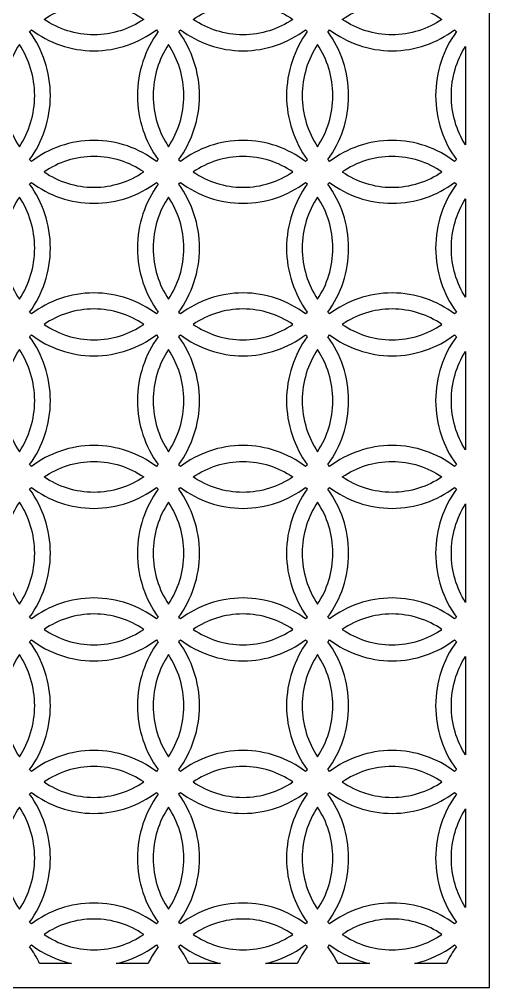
# Model space of a CAD drawing. Header units: centimetres. Extents: x -7.2 to 6.2, y -13.5 to 10.4.
# Drawn here: x 0.41 to 6.2, y -13.46 to -1.54 of the extents above; entities that cross this region are included whole.
import ezdxf

# ---------------------------------------------------------------- set-up
doc = ezdxf.new("R2010")
doc.units = ezdxf.units.CM
doc.header["$MEASUREMENT"] = 0
doc.layers.add('layer 1', color=7, linetype='Continuous')

msp = doc.modelspace()

# ---------------------------------------------------------------- linework, layer by layer
at = {"layer": 'layer 1', "color": 242}
for points, knots in [([(-7.21231, 10.37774), (-7.21231, 10.37774), (6.19723, 10.37774), (6.19723, 10.37774), (6.19723, 10.37774), (6.19723, 10.37774), (6.19723, -13.46144), (6.19723, -13.46144), (6.19723, -13.46144), (6.19723, -13.46144), (-7.21231, -13.46144), (-7.21231, -13.46144), (-7.21231, -13.46144), (-7.21231, -13.46144), (-7.21231, 10.37774), (-7.21231, 10.37774)], [0, 0, 0, 0, 0.2, 0.2, 0.2, 0.2, 0.4, 0.4, 0.4, 0.4, 0.6, 0.6, 0.6, 0.6, 1, 1, 1, 1]), ([(0.71257, -1.54014), (0.88821, -1.66005), (1.09908, -1.73011), (1.3255, -1.73011), (1.3255, -1.73011), (1.55192, -1.73011), (1.76278, -1.66005), (1.93842, -1.54014), (1.93842, -1.54014), (1.76278, -1.42023), (1.55191, -1.35018), (1.3255, -1.35018), (1.3255, -1.35018), (1.09908, -1.35018), (0.88821, -1.42023), (0.71257, -1.54014)], [0, 0, 0, 0, 0.2, 0.2, 0.2, 0.2, 0.4, 0.4, 0.4, 0.4, 0.6, 0.6, 0.6, 0.6, 1, 1, 1, 1]), ([(2.5481, -1.54014), (2.72374, -1.66005), (2.93461, -1.73011), (3.16103, -1.73011), (3.16103, -1.73011), (3.38745, -1.73011), (3.59831, -1.66005), (3.77395, -1.54014), (3.77395, -1.54014), (3.59831, -1.42023), (3.38745, -1.35018), (3.16103, -1.35018), (3.16103, -1.35018), (2.93461, -1.35018), (2.72374, -1.42023), (2.5481, -1.54014)], [0, 0, 0, 0, 0.2, 0.2, 0.2, 0.2, 0.4, 0.4, 0.4, 0.4, 0.6, 0.6, 0.6, 0.6, 1, 1, 1, 1]), ([(4.38363, -1.54014), (4.55927, -1.66005), (4.77014, -1.73011), (4.99656, -1.73011), (4.99656, -1.73011), (5.22298, -1.73011), (5.43385, -1.66005), (5.60948, -1.54014), (5.60948, -1.54014), (5.43385, -1.42023), (5.22298, -1.35018), (4.99656, -1.35018), (4.99656, -1.35018), (4.77014, -1.35018), (4.55927, -1.42023), (4.38363, -1.54014)], [0, 0, 0, 0, 0.2, 0.2, 0.2, 0.2, 0.4, 0.4, 0.4, 0.4, 0.6, 0.6, 0.6, 0.6, 1, 1, 1, 1]), ([(2.09453, -1.6689), (1.87896, -1.83111), (1.61288, -1.92716), (1.3255, -1.92716), (1.3255, -1.92716), (1.03812, -1.92716), (0.77203, -1.83111), (0.55646, -1.6689), (0.55646, -1.6689), (0.54894, -1.67633), (0.54152, -1.68386), (0.53421, -1.6915), (0.53421, -1.6915), (0.69444, -1.91196), (0.78942, -2.18452), (0.78942, -2.47902), (0.78942, -2.47902), (0.78942, -2.77351), (0.69444, -3.04607), (0.53421, -3.26654), (0.53421, -3.26654), (0.54153, -3.27419), (0.54896, -3.28173), (0.5565, -3.28917), (0.5565, -3.28917), (0.77207, -3.12695), (1.03812, -3.03088), (1.3255, -3.03088), (1.3255, -3.03088), (1.61287, -3.03088), (1.87892, -3.12695), (2.09449, -3.28917), (2.09449, -3.28917), (2.10202, -3.28173), (2.10946, -3.27419), (2.11678, -3.26654), (2.11678, -3.26654), (1.95655, -3.04607), (1.86158, -2.77351), (1.86158, -2.47902), (1.86158, -2.47902), (1.86158, -2.18452), (1.95655, -1.91196), (2.11678, -1.69149), (2.11678, -1.69149), (2.10947, -1.68385), (2.10204, -1.67633), (2.09453, -1.6689)], [0, 0, 0, 0, 0.07692308, 0.07692308, 0.07692308, 0.07692308, 0.15384615, 0.15384615, 0.15384615, 0.15384615, 0.23076923, 0.23076923, 0.23076923, 0.23076923, 0.30769231, 0.30769231, 0.30769231, 0.30769231, 0.38461538, 0.38461538, 0.38461538, 0.38461538, 0.46153846, 0.46153846, 0.46153846, 0.46153846, 0.53846154, 0.53846154, 0.53846154, 0.53846154, 0.61538462, 0.61538462, 0.61538462, 0.61538462, 0.69230769, 0.69230769, 0.69230769, 0.69230769, 0.76923077, 0.76923077, 0.76923077, 0.76923077, 0.84615385, 0.84615385, 0.84615385, 0.84615385, 1, 1, 1, 1]), ([(3.93006, -1.6689), (3.71449, -1.83111), (3.4484, -1.92716), (3.16103, -1.92716), (3.16103, -1.92716), (2.87365, -1.92716), (2.60756, -1.83111), (2.39199, -1.6689), (2.39199, -1.6689), (2.38447, -1.67633), (2.37705, -1.68386), (2.36974, -1.6915), (2.36974, -1.6915), (2.52997, -1.91196), (2.62495, -2.18452), (2.62495, -2.47902), (2.62495, -2.47902), (2.62495, -2.77351), (2.52997, -3.04607), (2.36974, -3.26654), (2.36974, -3.26654), (2.37706, -3.27419), (2.3845, -3.28173), (2.39203, -3.28917), (2.39203, -3.28917), (2.6076, -3.12695), (2.87366, -3.03088), (3.16103, -3.03088), (3.16103, -3.03088), (3.4484, -3.03088), (3.71445, -3.12695), (3.93002, -3.28917), (3.93002, -3.28917), (3.93755, -3.28173), (3.94499, -3.27419), (3.95232, -3.26654), (3.95232, -3.26654), (3.79208, -3.04607), (3.69711, -2.77351), (3.69711, -2.47902), (3.69711, -2.47902), (3.69711, -2.18452), (3.79208, -1.91196), (3.95231, -1.69149), (3.95231, -1.69149), (3.94501, -1.68385), (3.93758, -1.67633), (3.93006, -1.6689)], [0, 0, 0, 0, 0.07692308, 0.07692308, 0.07692308, 0.07692308, 0.15384615, 0.15384615, 0.15384615, 0.15384615, 0.23076923, 0.23076923, 0.23076923, 0.23076923, 0.30769231, 0.30769231, 0.30769231, 0.30769231, 0.38461538, 0.38461538, 0.38461538, 0.38461538, 0.46153846, 0.46153846, 0.46153846, 0.46153846, 0.53846154, 0.53846154, 0.53846154, 0.53846154, 0.61538462, 0.61538462, 0.61538462, 0.61538462, 0.69230769, 0.69230769, 0.69230769, 0.69230769, 0.76923077, 0.76923077, 0.76923077, 0.76923077, 0.84615385, 0.84615385, 0.84615385, 0.84615385, 1, 1, 1, 1]), ([(5.76559, -1.6689), (5.55002, -1.83111), (5.28394, -1.92716), (4.99656, -1.92716), (4.99656, -1.92716), (4.70918, -1.92716), (4.44309, -1.83111), (4.22752, -1.6689), (4.22752, -1.6689), (4.22001, -1.67633), (4.21258, -1.68386), (4.20528, -1.6915), (4.20528, -1.6915), (4.36551, -1.91196), (4.46048, -2.18452), (4.46048, -2.47902), (4.46048, -2.47902), (4.46048, -2.77351), (4.3655, -3.04607), (4.20527, -3.26654), (4.20527, -3.26654), (4.21259, -3.27419), (4.22003, -3.28173), (4.22756, -3.28917), (4.22756, -3.28917), (4.44313, -3.12695), (4.70919, -3.03088), (4.99656, -3.03088), (4.99656, -3.03088), (5.28394, -3.03088), (5.54999, -3.12695), (5.76556, -3.28917), (5.76556, -3.28917), (5.77309, -3.28173), (5.78053, -3.2742), (5.78785, -3.26654), (5.78785, -3.26654), (5.62762, -3.04607), (5.53264, -2.77351), (5.53264, -2.47902), (5.53264, -2.47902), (5.53264, -2.18452), (5.62761, -1.91196), (5.78784, -1.69149), (5.78784, -1.69149), (5.78054, -1.68385), (5.77311, -1.67633), (5.76559, -1.6689)], [0, 0, 0, 0, 0.07692308, 0.07692308, 0.07692308, 0.07692308, 0.15384615, 0.15384615, 0.15384615, 0.15384615, 0.23076923, 0.23076923, 0.23076923, 0.23076923, 0.30769231, 0.30769231, 0.30769231, 0.30769231, 0.38461538, 0.38461538, 0.38461538, 0.38461538, 0.46153846, 0.46153846, 0.46153846, 0.46153846, 0.53846154, 0.53846154, 0.53846154, 0.53846154, 0.61538462, 0.61538462, 0.61538462, 0.61538462, 0.69230769, 0.69230769, 0.69230769, 0.69230769, 0.76923077, 0.76923077, 0.76923077, 0.76923077, 0.84615385, 0.84615385, 0.84615385, 0.84615385, 1, 1, 1, 1]), ([(0.40773, -3.10814), (0.28873, -2.92819), (0.21917, -2.71163), (0.21917, -2.47902), (0.21917, -2.47902), (0.21917, -2.24641), (0.28873, -2.02984), (0.40773, -1.84989), (0.40773, -1.84989), (0.52673, -2.02984), (0.59629, -2.24641), (0.59629, -2.47902), (0.59629, -2.47902), (0.59629, -2.71163), (0.52673, -2.92819), (0.40773, -3.10814)], [0, 0, 0, 0, 0.2, 0.2, 0.2, 0.2, 0.4, 0.4, 0.4, 0.4, 0.6, 0.6, 0.6, 0.6, 1, 1, 1, 1]), ([(2.24326, -3.10814), (2.12426, -2.92819), (2.05471, -2.71163), (2.05471, -2.47902), (2.05471, -2.47902), (2.05471, -2.24641), (2.12426, -2.02984), (2.24326, -1.84989), (2.24326, -1.84989), (2.36226, -2.02984), (2.43182, -2.24641), (2.43182, -2.47902), (2.43182, -2.47902), (2.43182, -2.71163), (2.36226, -2.92819), (2.24326, -3.10814)], [0, 0, 0, 0, 0.2, 0.2, 0.2, 0.2, 0.4, 0.4, 0.4, 0.4, 0.6, 0.6, 0.6, 0.6, 1, 1, 1, 1]), ([(4.07879, -3.10814), (3.9598, -2.92819), (3.89024, -2.71163), (3.89024, -2.47902), (3.89024, -2.47902), (3.89024, -2.24641), (3.9598, -2.02984), (4.07879, -1.84989), (4.07879, -1.84989), (4.19779, -2.02984), (4.26735, -2.24641), (4.26735, -2.47902), (4.26735, -2.47902), (4.26735, -2.71163), (4.19779, -2.92819), (4.07879, -3.10814)], [0, 0, 0, 0, 0.2, 0.2, 0.2, 0.2, 0.4, 0.4, 0.4, 0.4, 0.6, 0.6, 0.6, 0.6, 1, 1, 1, 1]), ([(5.89924, -1.87335), (5.78948, -2.04852), (5.72577, -2.25643), (5.72577, -2.47902), (5.72577, -2.47902), (5.72577, -2.70161), (5.78948, -2.9095), (5.89924, -3.08468), (5.89924, -3.08468), (5.89924, -3.08468), (5.89924, -1.87335), (5.89924, -1.87335)], [0, 0, 0, 0, 0.25, 0.25, 0.25, 0.25, 0.5, 0.5, 0.5, 0.5, 1, 1, 1, 1]), ([(1.3255, -3.22793), (1.55191, -3.22793), (1.76279, -3.29797), (1.93844, -3.41788), (1.93844, -3.41788), (1.76279, -3.5378), (1.55192, -3.60786), (1.3255, -3.60786), (1.3255, -3.60786), (1.09908, -3.60786), (0.8882, -3.5378), (0.71255, -3.41788), (0.71255, -3.41788), (0.8882, -3.29797), (1.09908, -3.22793), (1.3255, -3.22793)], [0, 0, 0, 0, 0.2, 0.2, 0.2, 0.2, 0.4, 0.4, 0.4, 0.4, 0.6, 0.6, 0.6, 0.6, 1, 1, 1, 1]), ([(3.16103, -3.22793), (3.38744, -3.22793), (3.59832, -3.29797), (3.77397, -3.41788), (3.77397, -3.41788), (3.59833, -3.5378), (3.38746, -3.60786), (3.16103, -3.60786), (3.16103, -3.60786), (2.93461, -3.60786), (2.72373, -3.5378), (2.54809, -3.41788), (2.54809, -3.41788), (2.72373, -3.29797), (2.93462, -3.22793), (3.16103, -3.22793)], [0, 0, 0, 0, 0.2, 0.2, 0.2, 0.2, 0.4, 0.4, 0.4, 0.4, 0.6, 0.6, 0.6, 0.6, 1, 1, 1, 1]), ([(4.99656, -3.22793), (5.22298, -3.22793), (5.43386, -3.29797), (5.6095, -3.41788), (5.6095, -3.41788), (5.43386, -3.5378), (5.22299, -3.60786), (4.99656, -3.60786), (4.99656, -3.60786), (4.77014, -3.60786), (4.55926, -3.5378), (4.38362, -3.41788), (4.38362, -3.41788), (4.55926, -3.29797), (4.77015, -3.22793), (4.99656, -3.22793)], [0, 0, 0, 0, 0.2, 0.2, 0.2, 0.2, 0.4, 0.4, 0.4, 0.4, 0.6, 0.6, 0.6, 0.6, 1, 1, 1, 1]), ([(1.3255, -4.90862), (1.61287, -4.90862), (1.87892, -5.0047), (2.09449, -5.16692), (2.09449, -5.16692), (2.10202, -5.15947), (2.10946, -5.15194), (2.11678, -5.14429), (2.11678, -5.14429), (1.95655, -4.92382), (1.86158, -4.65126), (1.86158, -4.35677), (1.86158, -4.35677), (1.86158, -4.06228), (1.95655, -3.78971), (2.11677, -3.56925), (2.11677, -3.56925), (2.10947, -3.56161), (2.10207, -3.55406), (2.09455, -3.54663), (2.09455, -3.54663), (1.87898, -3.70885), (1.61288, -3.80491), (1.3255, -3.80491), (1.3255, -3.80491), (1.03811, -3.80491), (0.77201, -3.70886), (0.55644, -3.54663), (0.55644, -3.54663), (0.54892, -3.55406), (0.54152, -3.5616), (0.53421, -3.56924), (0.53421, -3.56924), (0.69445, -3.7897), (0.78942, -4.06227), (0.78942, -4.35677), (0.78942, -4.35677), (0.78942, -4.65126), (0.69444, -4.92382), (0.53421, -5.14429), (0.53421, -5.14429), (0.54153, -5.15194), (0.54896, -5.15947), (0.5565, -5.16692), (0.5565, -5.16692), (0.77207, -5.0047), (1.03812, -4.90862), (1.3255, -4.90862)], [0, 0, 0, 0, 0.07692308, 0.07692308, 0.07692308, 0.07692308, 0.15384615, 0.15384615, 0.15384615, 0.15384615, 0.23076923, 0.23076923, 0.23076923, 0.23076923, 0.30769231, 0.30769231, 0.30769231, 0.30769231, 0.38461538, 0.38461538, 0.38461538, 0.38461538, 0.46153846, 0.46153846, 0.46153846, 0.46153846, 0.53846154, 0.53846154, 0.53846154, 0.53846154, 0.61538462, 0.61538462, 0.61538462, 0.61538462, 0.69230769, 0.69230769, 0.69230769, 0.69230769, 0.76923077, 0.76923077, 0.76923077, 0.76923077, 0.84615385, 0.84615385, 0.84615385, 0.84615385, 1, 1, 1, 1]), ([(3.16103, -4.90862), (3.4484, -4.90862), (3.71445, -5.0047), (3.93002, -5.16692), (3.93002, -5.16692), (3.93755, -5.15947), (3.94499, -5.15194), (3.95232, -5.14429), (3.95232, -5.14429), (3.79208, -4.92382), (3.69711, -4.65126), (3.69711, -4.35677), (3.69711, -4.35677), (3.69711, -4.06228), (3.79208, -3.78971), (3.95231, -3.56925), (3.95231, -3.56925), (3.945, -3.56161), (3.9376, -3.55406), (3.93008, -3.54663), (3.93008, -3.54663), (3.71451, -3.70885), (3.44842, -3.80491), (3.16103, -3.80491), (3.16103, -3.80491), (2.87364, -3.80491), (2.60754, -3.70886), (2.39197, -3.54663), (2.39197, -3.54663), (2.38445, -3.55406), (2.37705, -3.5616), (2.36975, -3.56924), (2.36975, -3.56924), (2.52998, -3.7897), (2.62495, -4.06227), (2.62495, -4.35677), (2.62495, -4.35677), (2.62495, -4.65126), (2.52997, -4.92382), (2.36974, -5.14429), (2.36974, -5.14429), (2.37706, -5.15194), (2.3845, -5.15947), (2.39203, -5.16692), (2.39203, -5.16692), (2.6076, -5.0047), (2.87366, -4.90862), (3.16103, -4.90862)], [0, 0, 0, 0, 0.07692308, 0.07692308, 0.07692308, 0.07692308, 0.15384615, 0.15384615, 0.15384615, 0.15384615, 0.23076923, 0.23076923, 0.23076923, 0.23076923, 0.30769231, 0.30769231, 0.30769231, 0.30769231, 0.38461538, 0.38461538, 0.38461538, 0.38461538, 0.46153846, 0.46153846, 0.46153846, 0.46153846, 0.53846154, 0.53846154, 0.53846154, 0.53846154, 0.61538462, 0.61538462, 0.61538462, 0.61538462, 0.69230769, 0.69230769, 0.69230769, 0.69230769, 0.76923077, 0.76923077, 0.76923077, 0.76923077, 0.84615385, 0.84615385, 0.84615385, 0.84615385, 1, 1, 1, 1]), ([(4.99656, -4.90862), (5.28394, -4.90862), (5.54999, -5.0047), (5.76556, -5.16692), (5.76556, -5.16692), (5.77309, -5.15948), (5.78053, -5.15194), (5.78785, -5.14429), (5.78785, -5.14429), (5.62762, -4.92382), (5.53264, -4.65126), (5.53264, -4.35677), (5.53264, -4.35677), (5.53264, -4.06228), (5.62761, -3.78971), (5.78784, -3.56925), (5.78784, -3.56925), (5.78053, -3.56161), (5.77313, -3.55406), (5.76562, -3.54663), (5.76562, -3.54663), (5.55004, -3.70885), (5.28395, -3.80491), (4.99656, -3.80491), (4.99656, -3.80491), (4.70918, -3.80491), (4.44308, -3.70886), (4.2275, -3.54663), (4.2275, -3.54663), (4.21999, -3.55406), (4.21258, -3.5616), (4.20528, -3.56924), (4.20528, -3.56924), (4.36552, -3.7897), (4.46048, -4.06227), (4.46048, -4.35677), (4.46048, -4.35677), (4.46048, -4.65126), (4.3655, -4.92382), (4.20527, -5.14429), (4.20527, -5.14429), (4.21259, -5.15194), (4.22003, -5.15947), (4.22756, -5.16692), (4.22756, -5.16692), (4.44313, -5.0047), (4.70919, -4.90862), (4.99656, -4.90862)], [0, 0, 0, 0, 0.07692308, 0.07692308, 0.07692308, 0.07692308, 0.15384615, 0.15384615, 0.15384615, 0.15384615, 0.23076923, 0.23076923, 0.23076923, 0.23076923, 0.30769231, 0.30769231, 0.30769231, 0.30769231, 0.38461538, 0.38461538, 0.38461538, 0.38461538, 0.46153846, 0.46153846, 0.46153846, 0.46153846, 0.53846154, 0.53846154, 0.53846154, 0.53846154, 0.61538462, 0.61538462, 0.61538462, 0.61538462, 0.69230769, 0.69230769, 0.69230769, 0.69230769, 0.76923077, 0.76923077, 0.76923077, 0.76923077, 0.84615385, 0.84615385, 0.84615385, 0.84615385, 1, 1, 1, 1]), ([(0.40773, -4.98589), (0.28873, -4.80594), (0.21917, -4.58937), (0.21917, -4.35677), (0.21917, -4.35677), (0.21917, -4.12418), (0.28872, -3.90762), (0.4077, -3.72768), (0.4077, -3.72768), (0.5267, -3.90763), (0.59629, -4.12416), (0.59629, -4.35677), (0.59629, -4.35677), (0.59629, -4.58937), (0.52673, -4.80594), (0.40773, -4.98589)], [0, 0, 0, 0, 0.2, 0.2, 0.2, 0.2, 0.4, 0.4, 0.4, 0.4, 0.6, 0.6, 0.6, 0.6, 1, 1, 1, 1]), ([(2.24326, -4.98589), (2.12426, -4.80594), (2.05471, -4.58937), (2.05471, -4.35677), (2.05471, -4.35677), (2.05471, -4.12418), (2.12425, -3.90762), (2.24323, -3.72768), (2.24323, -3.72768), (2.36223, -3.90763), (2.43182, -4.12416), (2.43182, -4.35677), (2.43182, -4.35677), (2.43182, -4.58937), (2.36226, -4.80594), (2.24326, -4.98589)], [0, 0, 0, 0, 0.2, 0.2, 0.2, 0.2, 0.4, 0.4, 0.4, 0.4, 0.6, 0.6, 0.6, 0.6, 1, 1, 1, 1]), ([(4.07879, -4.98589), (3.9598, -4.80594), (3.89024, -4.58937), (3.89024, -4.35677), (3.89024, -4.35677), (3.89024, -4.12418), (3.95979, -3.90762), (4.07877, -3.72768), (4.07877, -3.72768), (4.19776, -3.90763), (4.26735, -4.12416), (4.26735, -4.35677), (4.26735, -4.35677), (4.26735, -4.58937), (4.19779, -4.80594), (4.07879, -4.98589)], [0, 0, 0, 0, 0.2, 0.2, 0.2, 0.2, 0.4, 0.4, 0.4, 0.4, 0.6, 0.6, 0.6, 0.6, 1, 1, 1, 1]), ([(5.89924, -3.75109), (5.78948, -3.92627), (5.72577, -4.13417), (5.72577, -4.35677), (5.72577, -4.35677), (5.72577, -4.57936), (5.78948, -4.78725), (5.89924, -4.96243), (5.89924, -4.96243), (5.89924, -4.96243), (5.89924, -3.75109), (5.89924, -3.75109)], [0, 0, 0, 0, 0.25, 0.25, 0.25, 0.25, 0.5, 0.5, 0.5, 0.5, 1, 1, 1, 1]), ([(1.3255, -5.10568), (1.55191, -5.10568), (1.76279, -5.17572), (1.93843, -5.29563), (1.93843, -5.29563), (1.76279, -5.41555), (1.55192, -5.4856), (1.3255, -5.4856), (1.3255, -5.4856), (1.09908, -5.4856), (0.8882, -5.41555), (0.71255, -5.29563), (0.71255, -5.29563), (0.8882, -5.17572), (1.09908, -5.10568), (1.3255, -5.10568)], [0, 0, 0, 0, 0.2, 0.2, 0.2, 0.2, 0.4, 0.4, 0.4, 0.4, 0.6, 0.6, 0.6, 0.6, 1, 1, 1, 1]), ([(3.16103, -5.10568), (3.38744, -5.10568), (3.59832, -5.17572), (3.77397, -5.29563), (3.77397, -5.29563), (3.59832, -5.41555), (3.38746, -5.4856), (3.16103, -5.4856), (3.16103, -5.4856), (2.93461, -5.4856), (2.72373, -5.41555), (2.54809, -5.29563), (2.54809, -5.29563), (2.72373, -5.17572), (2.93462, -5.10568), (3.16103, -5.10568)], [0, 0, 0, 0, 0.2, 0.2, 0.2, 0.2, 0.4, 0.4, 0.4, 0.4, 0.6, 0.6, 0.6, 0.6, 1, 1, 1, 1]), ([(4.99656, -5.10568), (5.22298, -5.10568), (5.43386, -5.17572), (5.6095, -5.29563), (5.6095, -5.29563), (5.43386, -5.41555), (5.22299, -5.4856), (4.99656, -5.4856), (4.99656, -5.4856), (4.77014, -5.4856), (4.55926, -5.41555), (4.38362, -5.29563), (4.38362, -5.29563), (4.55926, -5.17572), (4.77015, -5.10568), (4.99656, -5.10568)], [0, 0, 0, 0, 0.2, 0.2, 0.2, 0.2, 0.4, 0.4, 0.4, 0.4, 0.6, 0.6, 0.6, 0.6, 1, 1, 1, 1]), ([(0.55646, -7.04463), (0.77203, -6.88241), (1.03812, -6.78637), (1.3255, -6.78637), (1.3255, -6.78637), (1.61288, -6.78637), (1.87896, -6.88241), (2.09453, -7.04463), (2.09453, -7.04463), (2.10204, -7.0372), (2.10947, -7.02968), (2.11678, -7.02203), (2.11678, -7.02203), (1.95655, -6.80157), (1.86158, -6.52901), (1.86158, -6.23451), (1.86158, -6.23451), (1.86158, -5.94002), (1.95655, -5.66746), (2.11677, -5.44699), (2.11677, -5.44699), (2.10947, -5.43935), (2.10207, -5.43181), (2.09455, -5.42438), (2.09455, -5.42438), (1.87898, -5.5866), (1.61288, -5.68266), (1.3255, -5.68266), (1.3255, -5.68266), (1.03811, -5.68266), (0.77201, -5.5866), (0.55644, -5.42438), (0.55644, -5.42438), (0.54892, -5.43181), (0.54152, -5.43935), (0.53421, -5.44699), (0.53421, -5.44699), (0.69445, -5.66745), (0.78942, -5.94002), (0.78942, -6.23451), (0.78942, -6.23451), (0.78942, -6.52901), (0.69444, -6.80157), (0.53421, -7.02203), (0.53421, -7.02203), (0.54152, -7.02968), (0.54894, -7.0372), (0.55646, -7.04463)], [0, 0, 0, 0, 0.07692308, 0.07692308, 0.07692308, 0.07692308, 0.15384615, 0.15384615, 0.15384615, 0.15384615, 0.23076923, 0.23076923, 0.23076923, 0.23076923, 0.30769231, 0.30769231, 0.30769231, 0.30769231, 0.38461538, 0.38461538, 0.38461538, 0.38461538, 0.46153846, 0.46153846, 0.46153846, 0.46153846, 0.53846154, 0.53846154, 0.53846154, 0.53846154, 0.61538462, 0.61538462, 0.61538462, 0.61538462, 0.69230769, 0.69230769, 0.69230769, 0.69230769, 0.76923077, 0.76923077, 0.76923077, 0.76923077, 0.84615385, 0.84615385, 0.84615385, 0.84615385, 1, 1, 1, 1]), ([(2.39199, -7.04463), (2.60756, -6.88241), (2.87365, -6.78637), (3.16103, -6.78637), (3.16103, -6.78637), (3.4484, -6.78637), (3.71449, -6.88241), (3.93006, -7.04463), (3.93006, -7.04463), (3.93758, -7.0372), (3.94501, -7.02968), (3.95232, -7.02203), (3.95232, -7.02203), (3.79208, -6.80157), (3.69711, -6.52901), (3.69711, -6.23451), (3.69711, -6.23451), (3.69711, -5.94002), (3.79208, -5.66746), (3.95231, -5.44699), (3.95231, -5.44699), (3.945, -5.43935), (3.9376, -5.43181), (3.93008, -5.42438), (3.93008, -5.42438), (3.71451, -5.5866), (3.44842, -5.68266), (3.16103, -5.68266), (3.16103, -5.68266), (2.87364, -5.68266), (2.60754, -5.5866), (2.39197, -5.42438), (2.39197, -5.42438), (2.38445, -5.43181), (2.37705, -5.43935), (2.36975, -5.44699), (2.36975, -5.44699), (2.52999, -5.66745), (2.62495, -5.94002), (2.62495, -6.23451), (2.62495, -6.23451), (2.62495, -6.52901), (2.52997, -6.80157), (2.36974, -7.02203), (2.36974, -7.02203), (2.37705, -7.02967), (2.38447, -7.0372), (2.39199, -7.04463)], [0, 0, 0, 0, 0.07692308, 0.07692308, 0.07692308, 0.07692308, 0.15384615, 0.15384615, 0.15384615, 0.15384615, 0.23076923, 0.23076923, 0.23076923, 0.23076923, 0.30769231, 0.30769231, 0.30769231, 0.30769231, 0.38461538, 0.38461538, 0.38461538, 0.38461538, 0.46153846, 0.46153846, 0.46153846, 0.46153846, 0.53846154, 0.53846154, 0.53846154, 0.53846154, 0.61538462, 0.61538462, 0.61538462, 0.61538462, 0.69230769, 0.69230769, 0.69230769, 0.69230769, 0.76923077, 0.76923077, 0.76923077, 0.76923077, 0.84615385, 0.84615385, 0.84615385, 0.84615385, 1, 1, 1, 1]), ([(4.22752, -7.04463), (4.44309, -6.88241), (4.70918, -6.78637), (4.99656, -6.78637), (4.99656, -6.78637), (5.28394, -6.78637), (5.55002, -6.88241), (5.76559, -7.04463), (5.76559, -7.04463), (5.77311, -7.0372), (5.78054, -7.02968), (5.78785, -7.02203), (5.78785, -7.02203), (5.62762, -6.80157), (5.53264, -6.52901), (5.53264, -6.23451), (5.53264, -6.23451), (5.53264, -5.94002), (5.62761, -5.66746), (5.78784, -5.44699), (5.78784, -5.44699), (5.78053, -5.43935), (5.77313, -5.43181), (5.76562, -5.42438), (5.76562, -5.42438), (5.55004, -5.5866), (5.28395, -5.68266), (4.99656, -5.68266), (4.99656, -5.68266), (4.70918, -5.68266), (4.44308, -5.5866), (4.2275, -5.42438), (4.2275, -5.42438), (4.21999, -5.43181), (4.21259, -5.43935), (4.20528, -5.44699), (4.20528, -5.44699), (4.36552, -5.66745), (4.46048, -5.94002), (4.46048, -6.23451), (4.46048, -6.23451), (4.46048, -6.52901), (4.3655, -6.80157), (4.20527, -7.02203), (4.20527, -7.02203), (4.21258, -7.02967), (4.22001, -7.0372), (4.22752, -7.04463)], [0, 0, 0, 0, 0.07692308, 0.07692308, 0.07692308, 0.07692308, 0.15384615, 0.15384615, 0.15384615, 0.15384615, 0.23076923, 0.23076923, 0.23076923, 0.23076923, 0.30769231, 0.30769231, 0.30769231, 0.30769231, 0.38461538, 0.38461538, 0.38461538, 0.38461538, 0.46153846, 0.46153846, 0.46153846, 0.46153846, 0.53846154, 0.53846154, 0.53846154, 0.53846154, 0.61538462, 0.61538462, 0.61538462, 0.61538462, 0.69230769, 0.69230769, 0.69230769, 0.69230769, 0.76923077, 0.76923077, 0.76923077, 0.76923077, 0.84615385, 0.84615385, 0.84615385, 0.84615385, 1, 1, 1, 1]), ([(0.40773, -6.86364), (0.28873, -6.68369), (0.21917, -6.46712), (0.21917, -6.23451), (0.21917, -6.23451), (0.21917, -6.00193), (0.28872, -5.78537), (0.4077, -5.60543), (0.4077, -5.60543), (0.5267, -5.78538), (0.59629, -6.00191), (0.59629, -6.23451), (0.59629, -6.23451), (0.59629, -6.46712), (0.52673, -6.68369), (0.40773, -6.86364)], [0, 0, 0, 0, 0.2, 0.2, 0.2, 0.2, 0.4, 0.4, 0.4, 0.4, 0.6, 0.6, 0.6, 0.6, 1, 1, 1, 1]), ([(2.24326, -6.86364), (2.12426, -6.68369), (2.05471, -6.46712), (2.05471, -6.23451), (2.05471, -6.23451), (2.05471, -6.00193), (2.12425, -5.78537), (2.24323, -5.60543), (2.24323, -5.60543), (2.36223, -5.78538), (2.43182, -6.00191), (2.43182, -6.23451), (2.43182, -6.23451), (2.43182, -6.46712), (2.36226, -6.68369), (2.24326, -6.86364)], [0, 0, 0, 0, 0.2, 0.2, 0.2, 0.2, 0.4, 0.4, 0.4, 0.4, 0.6, 0.6, 0.6, 0.6, 1, 1, 1, 1]), ([(4.07879, -6.86364), (3.9598, -6.68369), (3.89024, -6.46712), (3.89024, -6.23451), (3.89024, -6.23451), (3.89024, -6.00193), (3.95979, -5.78537), (4.07877, -5.60543), (4.07877, -5.60543), (4.19776, -5.78538), (4.26735, -6.00191), (4.26735, -6.23451), (4.26735, -6.23451), (4.26735, -6.46712), (4.19779, -6.68369), (4.07879, -6.86364)], [0, 0, 0, 0, 0.2, 0.2, 0.2, 0.2, 0.4, 0.4, 0.4, 0.4, 0.6, 0.6, 0.6, 0.6, 1, 1, 1, 1]), ([(5.89924, -5.62884), (5.78948, -5.80402), (5.72577, -6.01192), (5.72577, -6.23451), (5.72577, -6.23451), (5.72577, -6.45711), (5.78948, -6.665), (5.89924, -6.84018), (5.89924, -6.84018), (5.89924, -6.84018), (5.89924, -5.62884), (5.89924, -5.62884)], [0, 0, 0, 0, 0.25, 0.25, 0.25, 0.25, 0.5, 0.5, 0.5, 0.5, 1, 1, 1, 1]), ([(0.71257, -7.17338), (0.88821, -7.2933), (1.09908, -7.36335), (1.3255, -7.36335), (1.3255, -7.36335), (1.55191, -7.36335), (1.76278, -7.2933), (1.93842, -7.17338), (1.93842, -7.17338), (1.76278, -7.05347), (1.55191, -6.98342), (1.3255, -6.98342), (1.3255, -6.98342), (1.09908, -6.98342), (0.88821, -7.05347), (0.71257, -7.17338)], [0, 0, 0, 0, 0.2, 0.2, 0.2, 0.2, 0.4, 0.4, 0.4, 0.4, 0.6, 0.6, 0.6, 0.6, 1, 1, 1, 1]), ([(2.5481, -7.17338), (2.72374, -7.2933), (2.93461, -7.36335), (3.16103, -7.36335), (3.16103, -7.36335), (3.38745, -7.36335), (3.59831, -7.2933), (3.77395, -7.17338), (3.77395, -7.17338), (3.59831, -7.05347), (3.38745, -6.98342), (3.16103, -6.98342), (3.16103, -6.98342), (2.93461, -6.98342), (2.72374, -7.05347), (2.5481, -7.17338)], [0, 0, 0, 0, 0.2, 0.2, 0.2, 0.2, 0.4, 0.4, 0.4, 0.4, 0.6, 0.6, 0.6, 0.6, 1, 1, 1, 1]), ([(4.38363, -7.17338), (4.55927, -7.2933), (4.77014, -7.36335), (4.99656, -7.36335), (4.99656, -7.36335), (5.22298, -7.36335), (5.43385, -7.2933), (5.60948, -7.17338), (5.60948, -7.17338), (5.43385, -7.05347), (5.22298, -6.98342), (4.99656, -6.98342), (4.99656, -6.98342), (4.77014, -6.98342), (4.55927, -7.05347), (4.38363, -7.17338)], [0, 0, 0, 0, 0.2, 0.2, 0.2, 0.2, 0.4, 0.4, 0.4, 0.4, 0.6, 0.6, 0.6, 0.6, 1, 1, 1, 1]), ([(2.09453, -7.30214), (1.87896, -7.46436), (1.61288, -7.56041), (1.3255, -7.56041), (1.3255, -7.56041), (1.03812, -7.56041), (0.77203, -7.46436), (0.55646, -7.30214), (0.55646, -7.30214), (0.54894, -7.30957), (0.54152, -7.3171), (0.53421, -7.32474), (0.53421, -7.32474), (0.69444, -7.5452), (0.78942, -7.81777), (0.78942, -8.11226), (0.78942, -8.11226), (0.78942, -8.40676), (0.69444, -8.67932), (0.53421, -8.89978), (0.53421, -8.89978), (0.54153, -8.90744), (0.54896, -8.91497), (0.55649, -8.92241), (0.55649, -8.92241), (0.77206, -8.7602), (1.03812, -8.66412), (1.3255, -8.66412), (1.3255, -8.66412), (1.61287, -8.66412), (1.87892, -8.7602), (2.09449, -8.92241), (2.09449, -8.92241), (2.10202, -8.91497), (2.10946, -8.90744), (2.11678, -8.89978), (2.11678, -8.89978), (1.95655, -8.67932), (1.86158, -8.40676), (1.86158, -8.11226), (1.86158, -8.11226), (1.86158, -7.81777), (1.95655, -7.5452), (2.11678, -7.32474), (2.11678, -7.32474), (2.10947, -7.3171), (2.10204, -7.30957), (2.09453, -7.30214)], [0, 0, 0, 0, 0.07692308, 0.07692308, 0.07692308, 0.07692308, 0.15384615, 0.15384615, 0.15384615, 0.15384615, 0.23076923, 0.23076923, 0.23076923, 0.23076923, 0.30769231, 0.30769231, 0.30769231, 0.30769231, 0.38461538, 0.38461538, 0.38461538, 0.38461538, 0.46153846, 0.46153846, 0.46153846, 0.46153846, 0.53846154, 0.53846154, 0.53846154, 0.53846154, 0.61538462, 0.61538462, 0.61538462, 0.61538462, 0.69230769, 0.69230769, 0.69230769, 0.69230769, 0.76923077, 0.76923077, 0.76923077, 0.76923077, 0.84615385, 0.84615385, 0.84615385, 0.84615385, 1, 1, 1, 1]), ([(3.93006, -7.30214), (3.71449, -7.46436), (3.4484, -7.56041), (3.16103, -7.56041), (3.16103, -7.56041), (2.87365, -7.56041), (2.60756, -7.46436), (2.39199, -7.30214), (2.39199, -7.30214), (2.38447, -7.30957), (2.37705, -7.3171), (2.36974, -7.32474), (2.36974, -7.32474), (2.52997, -7.5452), (2.62495, -7.81777), (2.62495, -8.11226), (2.62495, -8.11226), (2.62495, -8.40676), (2.52997, -8.67932), (2.36974, -8.89978), (2.36974, -8.89978), (2.37706, -8.90744), (2.3845, -8.91497), (2.39203, -8.92241), (2.39203, -8.92241), (2.6076, -8.7602), (2.87366, -8.66412), (3.16103, -8.66412), (3.16103, -8.66412), (3.4484, -8.66412), (3.71445, -8.7602), (3.93002, -8.92241), (3.93002, -8.92241), (3.93756, -8.91497), (3.94499, -8.90744), (3.95232, -8.89978), (3.95232, -8.89978), (3.79208, -8.67932), (3.69711, -8.40676), (3.69711, -8.11226), (3.69711, -8.11226), (3.69711, -7.81777), (3.79208, -7.5452), (3.95231, -7.32474), (3.95231, -7.32474), (3.94501, -7.3171), (3.93758, -7.30957), (3.93006, -7.30214)], [0, 0, 0, 0, 0.07692308, 0.07692308, 0.07692308, 0.07692308, 0.15384615, 0.15384615, 0.15384615, 0.15384615, 0.23076923, 0.23076923, 0.23076923, 0.23076923, 0.30769231, 0.30769231, 0.30769231, 0.30769231, 0.38461538, 0.38461538, 0.38461538, 0.38461538, 0.46153846, 0.46153846, 0.46153846, 0.46153846, 0.53846154, 0.53846154, 0.53846154, 0.53846154, 0.61538462, 0.61538462, 0.61538462, 0.61538462, 0.69230769, 0.69230769, 0.69230769, 0.69230769, 0.76923077, 0.76923077, 0.76923077, 0.76923077, 0.84615385, 0.84615385, 0.84615385, 0.84615385, 1, 1, 1, 1]), ([(5.76559, -7.30214), (5.55002, -7.46436), (5.28394, -7.56041), (4.99656, -7.56041), (4.99656, -7.56041), (4.70918, -7.56041), (4.44309, -7.46436), (4.22752, -7.30214), (4.22752, -7.30214), (4.22001, -7.30957), (4.21258, -7.3171), (4.20528, -7.32474), (4.20528, -7.32474), (4.36551, -7.5452), (4.46048, -7.81777), (4.46048, -8.11226), (4.46048, -8.11226), (4.46048, -8.40676), (4.3655, -8.67932), (4.20527, -8.89978), (4.20527, -8.89978), (4.21259, -8.90744), (4.22003, -8.91497), (4.22756, -8.92241), (4.22756, -8.92241), (4.44313, -8.7602), (4.70919, -8.66412), (4.99656, -8.66412), (4.99656, -8.66412), (5.28394, -8.66412), (5.54999, -8.7602), (5.76556, -8.92241), (5.76556, -8.92241), (5.77309, -8.91497), (5.78053, -8.90744), (5.78785, -8.89978), (5.78785, -8.89978), (5.62761, -8.67932), (5.53264, -8.40676), (5.53264, -8.11226), (5.53264, -8.11226), (5.53264, -7.81777), (5.62761, -7.5452), (5.78784, -7.32474), (5.78784, -7.32474), (5.78054, -7.3171), (5.77311, -7.30957), (5.76559, -7.30214)], [0, 0, 0, 0, 0.07692308, 0.07692308, 0.07692308, 0.07692308, 0.15384615, 0.15384615, 0.15384615, 0.15384615, 0.23076923, 0.23076923, 0.23076923, 0.23076923, 0.30769231, 0.30769231, 0.30769231, 0.30769231, 0.38461538, 0.38461538, 0.38461538, 0.38461538, 0.46153846, 0.46153846, 0.46153846, 0.46153846, 0.53846154, 0.53846154, 0.53846154, 0.53846154, 0.61538462, 0.61538462, 0.61538462, 0.61538462, 0.69230769, 0.69230769, 0.69230769, 0.69230769, 0.76923077, 0.76923077, 0.76923077, 0.76923077, 0.84615385, 0.84615385, 0.84615385, 0.84615385, 1, 1, 1, 1]), ([(0.40773, -8.74139), (0.28873, -8.56144), (0.21917, -8.34487), (0.21917, -8.11226), (0.21917, -8.11226), (0.21917, -7.87965), (0.28873, -7.66308), (0.40773, -7.48314), (0.40773, -7.48314), (0.52673, -7.66308), (0.59629, -7.87966), (0.59629, -8.11226), (0.59629, -8.11226), (0.59629, -8.34487), (0.52673, -8.56144), (0.40773, -8.74139)], [0, 0, 0, 0, 0.2, 0.2, 0.2, 0.2, 0.4, 0.4, 0.4, 0.4, 0.6, 0.6, 0.6, 0.6, 1, 1, 1, 1]), ([(2.24326, -8.74139), (2.12426, -8.56144), (2.05471, -8.34487), (2.05471, -8.11226), (2.05471, -8.11226), (2.05471, -7.87965), (2.12426, -7.66308), (2.24326, -7.48314), (2.24326, -7.48314), (2.36226, -7.66308), (2.43182, -7.87966), (2.43182, -8.11226), (2.43182, -8.11226), (2.43182, -8.34487), (2.36226, -8.56144), (2.24326, -8.74139)], [0, 0, 0, 0, 0.2, 0.2, 0.2, 0.2, 0.4, 0.4, 0.4, 0.4, 0.6, 0.6, 0.6, 0.6, 1, 1, 1, 1]), ([(4.07879, -8.74139), (3.9598, -8.56144), (3.89024, -8.34487), (3.89024, -8.11226), (3.89024, -8.11226), (3.89024, -7.87965), (3.95979, -7.66308), (4.07879, -7.48314), (4.07879, -7.48314), (4.19779, -7.66308), (4.26735, -7.87966), (4.26735, -8.11226), (4.26735, -8.11226), (4.26735, -8.34487), (4.19779, -8.56144), (4.07879, -8.74139)], [0, 0, 0, 0, 0.2, 0.2, 0.2, 0.2, 0.4, 0.4, 0.4, 0.4, 0.6, 0.6, 0.6, 0.6, 1, 1, 1, 1]), ([(5.89924, -7.50659), (5.78948, -7.68177), (5.72577, -7.88967), (5.72577, -8.11226), (5.72577, -8.11226), (5.72577, -8.33486), (5.78948, -8.54275), (5.89924, -8.71793), (5.89924, -8.71793), (5.89924, -8.71793), (5.89924, -7.50659), (5.89924, -7.50659)], [0, 0, 0, 0, 0.25, 0.25, 0.25, 0.25, 0.5, 0.5, 0.5, 0.5, 1, 1, 1, 1]), ([(1.3255, -8.86117), (1.55191, -8.86117), (1.76279, -8.93122), (1.93843, -9.05112), (1.93843, -9.05112), (1.76279, -9.17104), (1.55192, -9.2411), (1.3255, -9.2411), (1.3255, -9.2411), (1.09908, -9.2411), (0.88819, -9.17104), (0.71255, -9.05112), (0.71255, -9.05112), (0.88819, -8.93122), (1.09908, -8.86117), (1.3255, -8.86117)], [0, 0, 0, 0, 0.2, 0.2, 0.2, 0.2, 0.4, 0.4, 0.4, 0.4, 0.6, 0.6, 0.6, 0.6, 1, 1, 1, 1]), ([(3.16103, -8.86117), (3.38744, -8.86117), (3.59832, -8.93122), (3.77397, -9.05112), (3.77397, -9.05112), (3.59832, -9.17104), (3.38746, -9.2411), (3.16103, -9.2411), (3.16103, -9.2411), (2.93461, -9.2411), (2.72372, -9.17104), (2.54808, -9.05112), (2.54808, -9.05112), (2.72373, -8.93122), (2.93461, -8.86117), (3.16103, -8.86117)], [0, 0, 0, 0, 0.2, 0.2, 0.2, 0.2, 0.4, 0.4, 0.4, 0.4, 0.6, 0.6, 0.6, 0.6, 1, 1, 1, 1]), ([(4.99656, -8.86117), (5.22298, -8.86117), (5.43386, -8.93122), (5.6095, -9.05112), (5.6095, -9.05112), (5.43386, -9.17104), (5.22299, -9.2411), (4.99656, -9.2411), (4.99656, -9.2411), (4.77014, -9.2411), (4.55926, -9.17104), (4.38361, -9.05112), (4.38361, -9.05112), (4.55926, -8.93122), (4.77014, -8.86117), (4.99656, -8.86117)], [0, 0, 0, 0, 0.2, 0.2, 0.2, 0.2, 0.4, 0.4, 0.4, 0.4, 0.6, 0.6, 0.6, 0.6, 1, 1, 1, 1]), ([(1.3255, -10.54187), (1.61287, -10.54187), (1.87892, -10.63795), (2.09449, -10.80016), (2.09449, -10.80016), (2.10202, -10.79272), (2.10946, -10.78519), (2.11678, -10.77753), (2.11678, -10.77753), (1.95655, -10.55706), (1.86158, -10.28451), (1.86158, -9.99001), (1.86158, -9.99001), (1.86158, -9.69552), (1.95655, -9.42296), (2.11677, -9.20249), (2.11677, -9.20249), (2.10947, -9.19485), (2.10207, -9.1873), (2.09455, -9.17987), (2.09455, -9.17987), (1.87898, -9.3421), (1.61288, -9.43816), (1.3255, -9.43816), (1.3255, -9.43816), (1.03811, -9.43816), (0.77201, -9.3421), (0.55644, -9.17987), (0.55644, -9.17987), (0.54892, -9.1873), (0.54152, -9.19484), (0.53421, -9.20248), (0.53421, -9.20248), (0.69445, -9.42294), (0.78942, -9.69551), (0.78942, -9.99001), (0.78942, -9.99001), (0.78942, -10.2845), (0.69444, -10.55706), (0.53421, -10.77753), (0.53421, -10.77753), (0.54153, -10.78519), (0.54896, -10.79272), (0.5565, -10.80016), (0.5565, -10.80016), (0.77206, -10.63795), (1.03812, -10.54187), (1.3255, -10.54187)], [0, 0, 0, 0, 0.07692308, 0.07692308, 0.07692308, 0.07692308, 0.15384615, 0.15384615, 0.15384615, 0.15384615, 0.23076923, 0.23076923, 0.23076923, 0.23076923, 0.30769231, 0.30769231, 0.30769231, 0.30769231, 0.38461538, 0.38461538, 0.38461538, 0.38461538, 0.46153846, 0.46153846, 0.46153846, 0.46153846, 0.53846154, 0.53846154, 0.53846154, 0.53846154, 0.61538462, 0.61538462, 0.61538462, 0.61538462, 0.69230769, 0.69230769, 0.69230769, 0.69230769, 0.76923077, 0.76923077, 0.76923077, 0.76923077, 0.84615385, 0.84615385, 0.84615385, 0.84615385, 1, 1, 1, 1]), ([(3.16103, -10.54187), (3.4484, -10.54187), (3.71445, -10.63795), (3.93002, -10.80016), (3.93002, -10.80016), (3.93755, -10.79272), (3.94499, -10.78519), (3.95232, -10.77753), (3.95232, -10.77753), (3.79208, -10.55706), (3.69711, -10.28451), (3.69711, -9.99001), (3.69711, -9.99001), (3.69711, -9.69552), (3.79208, -9.42296), (3.95231, -9.20249), (3.95231, -9.20249), (3.945, -9.19485), (3.9376, -9.1873), (3.93008, -9.17987), (3.93008, -9.17987), (3.71451, -9.3421), (3.44842, -9.43816), (3.16103, -9.43816), (3.16103, -9.43816), (2.87364, -9.43816), (2.60754, -9.3421), (2.39197, -9.17987), (2.39197, -9.17987), (2.38445, -9.1873), (2.37705, -9.19484), (2.36975, -9.20248), (2.36975, -9.20248), (2.52999, -9.42294), (2.62495, -9.69551), (2.62495, -9.99001), (2.62495, -9.99001), (2.62495, -10.28451), (2.52997, -10.55706), (2.36974, -10.77753), (2.36974, -10.77753), (2.37706, -10.78519), (2.3845, -10.79272), (2.39203, -10.80016), (2.39203, -10.80016), (2.6076, -10.63795), (2.87366, -10.54187), (3.16103, -10.54187)], [0, 0, 0, 0, 0.07692308, 0.07692308, 0.07692308, 0.07692308, 0.15384615, 0.15384615, 0.15384615, 0.15384615, 0.23076923, 0.23076923, 0.23076923, 0.23076923, 0.30769231, 0.30769231, 0.30769231, 0.30769231, 0.38461538, 0.38461538, 0.38461538, 0.38461538, 0.46153846, 0.46153846, 0.46153846, 0.46153846, 0.53846154, 0.53846154, 0.53846154, 0.53846154, 0.61538462, 0.61538462, 0.61538462, 0.61538462, 0.69230769, 0.69230769, 0.69230769, 0.69230769, 0.76923077, 0.76923077, 0.76923077, 0.76923077, 0.84615385, 0.84615385, 0.84615385, 0.84615385, 1, 1, 1, 1]), ([(4.99656, -10.54187), (5.28394, -10.54187), (5.54999, -10.63795), (5.76556, -10.80016), (5.76556, -10.80016), (5.77309, -10.79272), (5.78053, -10.78519), (5.78785, -10.77753), (5.78785, -10.77753), (5.62762, -10.55706), (5.53264, -10.28451), (5.53264, -9.99001), (5.53264, -9.99001), (5.53264, -9.69552), (5.62761, -9.42296), (5.78784, -9.20249), (5.78784, -9.20249), (5.78053, -9.19485), (5.77313, -9.1873), (5.76562, -9.17987), (5.76562, -9.17987), (5.55004, -9.3421), (5.28395, -9.43816), (4.99656, -9.43816), (4.99656, -9.43816), (4.70918, -9.43816), (4.44308, -9.3421), (4.2275, -9.17987), (4.2275, -9.17987), (4.21999, -9.1873), (4.21259, -9.19484), (4.20528, -9.20248), (4.20528, -9.20248), (4.36552, -9.42294), (4.46048, -9.69551), (4.46048, -9.99001), (4.46048, -9.99001), (4.46048, -10.28451), (4.3655, -10.55706), (4.20527, -10.77753), (4.20527, -10.77753), (4.21259, -10.78519), (4.22003, -10.79272), (4.22756, -10.80016), (4.22756, -10.80016), (4.44313, -10.63795), (4.70919, -10.54187), (4.99656, -10.54187)], [0, 0, 0, 0, 0.07692308, 0.07692308, 0.07692308, 0.07692308, 0.15384615, 0.15384615, 0.15384615, 0.15384615, 0.23076923, 0.23076923, 0.23076923, 0.23076923, 0.30769231, 0.30769231, 0.30769231, 0.30769231, 0.38461538, 0.38461538, 0.38461538, 0.38461538, 0.46153846, 0.46153846, 0.46153846, 0.46153846, 0.53846154, 0.53846154, 0.53846154, 0.53846154, 0.61538462, 0.61538462, 0.61538462, 0.61538462, 0.69230769, 0.69230769, 0.69230769, 0.69230769, 0.76923077, 0.76923077, 0.76923077, 0.76923077, 0.84615385, 0.84615385, 0.84615385, 0.84615385, 1, 1, 1, 1]), ([(0.40773, -10.61913), (0.28873, -10.43919), (0.21917, -10.22262), (0.21917, -9.99001), (0.21917, -9.99001), (0.21917, -9.75742), (0.28872, -9.54087), (0.4077, -9.36093), (0.4077, -9.36093), (0.5267, -9.54087), (0.59629, -9.75741), (0.59629, -9.99001), (0.59629, -9.99001), (0.59629, -10.22262), (0.52673, -10.43919), (0.40773, -10.61913)], [0, 0, 0, 0, 0.2, 0.2, 0.2, 0.2, 0.4, 0.4, 0.4, 0.4, 0.6, 0.6, 0.6, 0.6, 1, 1, 1, 1]), ([(2.24326, -10.61913), (2.12426, -10.43919), (2.05471, -10.22262), (2.05471, -9.99001), (2.05471, -9.99001), (2.05471, -9.75742), (2.12425, -9.54087), (2.24323, -9.36093), (2.24323, -9.36093), (2.36223, -9.54087), (2.43182, -9.75741), (2.43182, -9.99001), (2.43182, -9.99001), (2.43182, -10.22262), (2.36226, -10.43919), (2.24326, -10.61913)], [0, 0, 0, 0, 0.2, 0.2, 0.2, 0.2, 0.4, 0.4, 0.4, 0.4, 0.6, 0.6, 0.6, 0.6, 1, 1, 1, 1]), ([(4.07879, -10.61913), (3.9598, -10.43919), (3.89024, -10.22262), (3.89024, -9.99001), (3.89024, -9.99001), (3.89024, -9.75742), (3.95979, -9.54087), (4.07877, -9.36093), (4.07877, -9.36093), (4.19776, -9.54087), (4.26735, -9.75741), (4.26735, -9.99001), (4.26735, -9.99001), (4.26735, -10.22262), (4.19779, -10.43919), (4.07879, -10.61913)], [0, 0, 0, 0, 0.2, 0.2, 0.2, 0.2, 0.4, 0.4, 0.4, 0.4, 0.6, 0.6, 0.6, 0.6, 1, 1, 1, 1]), ([(5.89924, -9.38434), (5.78948, -9.55952), (5.72577, -9.76742), (5.72577, -9.99001), (5.72577, -9.99001), (5.72577, -10.21261), (5.78948, -10.42049), (5.89924, -10.59567), (5.89924, -10.59567), (5.89924, -10.59567), (5.89924, -9.38434), (5.89924, -9.38434)], [0, 0, 0, 0, 0.25, 0.25, 0.25, 0.25, 0.5, 0.5, 0.5, 0.5, 1, 1, 1, 1]), ([(1.3255, -10.73892), (1.55191, -10.73892), (1.76279, -10.80896), (1.93844, -10.92887), (1.93844, -10.92887), (1.76279, -11.04879), (1.55192, -11.11885), (1.3255, -11.11885), (1.3255, -11.11885), (1.09908, -11.11885), (0.8882, -11.04879), (0.71255, -10.92887), (0.71255, -10.92887), (0.8882, -10.80896), (1.09908, -10.73892), (1.3255, -10.73892)], [0, 0, 0, 0, 0.2, 0.2, 0.2, 0.2, 0.4, 0.4, 0.4, 0.4, 0.6, 0.6, 0.6, 0.6, 1, 1, 1, 1]), ([(3.16103, -10.73892), (3.38744, -10.73892), (3.59832, -10.80896), (3.77397, -10.92887), (3.77397, -10.92887), (3.59833, -11.04879), (3.38746, -11.11885), (3.16103, -11.11885), (3.16103, -11.11885), (2.93461, -11.11885), (2.72373, -11.04879), (2.54809, -10.92887), (2.54809, -10.92887), (2.72373, -10.80896), (2.93462, -10.73892), (3.16103, -10.73892)], [0, 0, 0, 0, 0.2, 0.2, 0.2, 0.2, 0.4, 0.4, 0.4, 0.4, 0.6, 0.6, 0.6, 0.6, 1, 1, 1, 1]), ([(4.99656, -10.73892), (5.22298, -10.73892), (5.43386, -10.80896), (5.6095, -10.92887), (5.6095, -10.92887), (5.43386, -11.04879), (5.22299, -11.11885), (4.99656, -11.11885), (4.99656, -11.11885), (4.77014, -11.11885), (4.55926, -11.04879), (4.38362, -10.92887), (4.38362, -10.92887), (4.55926, -10.80896), (4.77015, -10.73892), (4.99656, -10.73892)], [0, 0, 0, 0, 0.2, 0.2, 0.2, 0.2, 0.4, 0.4, 0.4, 0.4, 0.6, 0.6, 0.6, 0.6, 1, 1, 1, 1]), ([(1.3255, -12.41962), (1.61287, -12.41962), (1.87892, -12.51569), (2.09449, -12.67791), (2.09449, -12.67791), (2.10202, -12.67047), (2.10946, -12.66293), (2.11678, -12.65528), (2.11678, -12.65528), (1.95655, -12.43481), (1.86158, -12.16226), (1.86158, -11.86776), (1.86158, -11.86776), (1.86158, -11.57327), (1.95655, -11.30071), (2.11677, -11.08024), (2.11677, -11.08024), (2.10947, -11.0726), (2.10207, -11.06505), (2.09455, -11.05762), (2.09455, -11.05762), (1.87898, -11.21985), (1.61288, -11.3159), (1.3255, -11.3159), (1.3255, -11.3159), (1.03811, -11.3159), (0.77201, -11.21985), (0.55644, -11.05762), (0.55644, -11.05762), (0.54892, -11.06505), (0.54152, -11.07259), (0.53421, -11.08023), (0.53421, -11.08023), (0.69445, -11.30069), (0.78942, -11.57326), (0.78942, -11.86776), (0.78942, -11.86776), (0.78942, -12.16225), (0.69444, -12.43481), (0.53421, -12.65528), (0.53421, -12.65528), (0.54153, -12.66293), (0.54896, -12.67047), (0.5565, -12.67791), (0.5565, -12.67791), (0.77206, -12.51569), (1.03812, -12.41962), (1.3255, -12.41962)], [0, 0, 0, 0, 0.07692308, 0.07692308, 0.07692308, 0.07692308, 0.15384615, 0.15384615, 0.15384615, 0.15384615, 0.23076923, 0.23076923, 0.23076923, 0.23076923, 0.30769231, 0.30769231, 0.30769231, 0.30769231, 0.38461538, 0.38461538, 0.38461538, 0.38461538, 0.46153846, 0.46153846, 0.46153846, 0.46153846, 0.53846154, 0.53846154, 0.53846154, 0.53846154, 0.61538462, 0.61538462, 0.61538462, 0.61538462, 0.69230769, 0.69230769, 0.69230769, 0.69230769, 0.76923077, 0.76923077, 0.76923077, 0.76923077, 0.84615385, 0.84615385, 0.84615385, 0.84615385, 1, 1, 1, 1]), ([(3.16103, -12.41962), (3.4484, -12.41962), (3.71445, -12.51569), (3.93002, -12.67791), (3.93002, -12.67791), (3.93755, -12.67047), (3.94499, -12.66293), (3.95232, -12.65528), (3.95232, -12.65528), (3.79208, -12.43481), (3.69711, -12.16226), (3.69711, -11.86776), (3.69711, -11.86776), (3.69711, -11.57327), (3.79208, -11.30071), (3.95231, -11.08024), (3.95231, -11.08024), (3.945, -11.0726), (3.9376, -11.06505), (3.93008, -11.05762), (3.93008, -11.05762), (3.71451, -11.21985), (3.44842, -11.3159), (3.16103, -11.3159), (3.16103, -11.3159), (2.87364, -11.3159), (2.60754, -11.21985), (2.39197, -11.05762), (2.39197, -11.05762), (2.38445, -11.06505), (2.37705, -11.07259), (2.36975, -11.08023), (2.36975, -11.08023), (2.52998, -11.30069), (2.62495, -11.57326), (2.62495, -11.86776), (2.62495, -11.86776), (2.62495, -12.16225), (2.52997, -12.43481), (2.36974, -12.65528), (2.36974, -12.65528), (2.37706, -12.66293), (2.3845, -12.67047), (2.39203, -12.67791), (2.39203, -12.67791), (2.6076, -12.5157), (2.87366, -12.41962), (3.16103, -12.41962)], [0, 0, 0, 0, 0.07692308, 0.07692308, 0.07692308, 0.07692308, 0.15384615, 0.15384615, 0.15384615, 0.15384615, 0.23076923, 0.23076923, 0.23076923, 0.23076923, 0.30769231, 0.30769231, 0.30769231, 0.30769231, 0.38461538, 0.38461538, 0.38461538, 0.38461538, 0.46153846, 0.46153846, 0.46153846, 0.46153846, 0.53846154, 0.53846154, 0.53846154, 0.53846154, 0.61538462, 0.61538462, 0.61538462, 0.61538462, 0.69230769, 0.69230769, 0.69230769, 0.69230769, 0.76923077, 0.76923077, 0.76923077, 0.76923077, 0.84615385, 0.84615385, 0.84615385, 0.84615385, 1, 1, 1, 1]), ([(4.99656, -12.41962), (5.28394, -12.41962), (5.54999, -12.51569), (5.76556, -12.67791), (5.76556, -12.67791), (5.77309, -12.67047), (5.78053, -12.66294), (5.78785, -12.65528), (5.78785, -12.65528), (5.62762, -12.43481), (5.53264, -12.16225), (5.53264, -11.86776), (5.53264, -11.86776), (5.53264, -11.57327), (5.62761, -11.30071), (5.78784, -11.08024), (5.78784, -11.08024), (5.78053, -11.0726), (5.77313, -11.06505), (5.76562, -11.05762), (5.76562, -11.05762), (5.55004, -11.21985), (5.28395, -11.3159), (4.99656, -11.3159), (4.99656, -11.3159), (4.70918, -11.3159), (4.44308, -11.21985), (4.2275, -11.05762), (4.2275, -11.05762), (4.21999, -11.06505), (4.21258, -11.07259), (4.20528, -11.08023), (4.20528, -11.08023), (4.36552, -11.30069), (4.46048, -11.57326), (4.46048, -11.86776), (4.46048, -11.86776), (4.46048, -12.16225), (4.3655, -12.43481), (4.20527, -12.65528), (4.20527, -12.65528), (4.21259, -12.66293), (4.22003, -12.67047), (4.22756, -12.67791), (4.22756, -12.67791), (4.44313, -12.5157), (4.70919, -12.41962), (4.99656, -12.41962)], [0, 0, 0, 0, 0.07692308, 0.07692308, 0.07692308, 0.07692308, 0.15384615, 0.15384615, 0.15384615, 0.15384615, 0.23076923, 0.23076923, 0.23076923, 0.23076923, 0.30769231, 0.30769231, 0.30769231, 0.30769231, 0.38461538, 0.38461538, 0.38461538, 0.38461538, 0.46153846, 0.46153846, 0.46153846, 0.46153846, 0.53846154, 0.53846154, 0.53846154, 0.53846154, 0.61538462, 0.61538462, 0.61538462, 0.61538462, 0.69230769, 0.69230769, 0.69230769, 0.69230769, 0.76923077, 0.76923077, 0.76923077, 0.76923077, 0.84615385, 0.84615385, 0.84615385, 0.84615385, 1, 1, 1, 1]), ([(0.40773, -12.49688), (0.28873, -12.31693), (0.21917, -12.10037), (0.21917, -11.86776), (0.21917, -11.86776), (0.21917, -11.63517), (0.28872, -11.41862), (0.4077, -11.23868), (0.4077, -11.23868), (0.5267, -11.41862), (0.59629, -11.63516), (0.59629, -11.86776), (0.59629, -11.86776), (0.59629, -12.10037), (0.52673, -12.31693), (0.40773, -12.49688)], [0, 0, 0, 0, 0.2, 0.2, 0.2, 0.2, 0.4, 0.4, 0.4, 0.4, 0.6, 0.6, 0.6, 0.6, 1, 1, 1, 1]), ([(2.24326, -12.49688), (2.12426, -12.31693), (2.05471, -12.10037), (2.05471, -11.86776), (2.05471, -11.86776), (2.05471, -11.63517), (2.12425, -11.41862), (2.24323, -11.23868), (2.24323, -11.23868), (2.36223, -11.41862), (2.43182, -11.63516), (2.43182, -11.86776), (2.43182, -11.86776), (2.43182, -12.10037), (2.36226, -12.31693), (2.24326, -12.49688)], [0, 0, 0, 0, 0.2, 0.2, 0.2, 0.2, 0.4, 0.4, 0.4, 0.4, 0.6, 0.6, 0.6, 0.6, 1, 1, 1, 1]), ([(4.07879, -12.49688), (3.9598, -12.31693), (3.89024, -12.10037), (3.89024, -11.86776), (3.89024, -11.86776), (3.89024, -11.63517), (3.95979, -11.41862), (4.07877, -11.23868), (4.07877, -11.23868), (4.19776, -11.41862), (4.26735, -11.63516), (4.26735, -11.86776), (4.26735, -11.86776), (4.26735, -12.10037), (4.19779, -12.31693), (4.07879, -12.49688)], [0, 0, 0, 0, 0.2, 0.2, 0.2, 0.2, 0.4, 0.4, 0.4, 0.4, 0.6, 0.6, 0.6, 0.6, 1, 1, 1, 1]), ([(5.89924, -11.26209), (5.78948, -11.43727), (5.72577, -11.64517), (5.72577, -11.86776), (5.72577, -11.86776), (5.72577, -12.09035), (5.78948, -12.29824), (5.89924, -12.47342), (5.89924, -12.47342), (5.89924, -12.47342), (5.89924, -11.26209), (5.89924, -11.26209)], [0, 0, 0, 0, 0.25, 0.25, 0.25, 0.25, 0.5, 0.5, 0.5, 0.5, 1, 1, 1, 1]), ([(1.3255, -12.61667), (1.55191, -12.61667), (1.76279, -12.68671), (1.93844, -12.80662), (1.93844, -12.80662), (1.76279, -12.92654), (1.55192, -12.9966), (1.3255, -12.9966), (1.3255, -12.9966), (1.09908, -12.9966), (0.8882, -12.92654), (0.71255, -12.80662), (0.71255, -12.80662), (0.8882, -12.68671), (1.09908, -12.61667), (1.3255, -12.61667)], [0, 0, 0, 0, 0.2, 0.2, 0.2, 0.2, 0.4, 0.4, 0.4, 0.4, 0.6, 0.6, 0.6, 0.6, 1, 1, 1, 1]), ([(3.16103, -12.61667), (3.38744, -12.61667), (3.59832, -12.68671), (3.77397, -12.80662), (3.77397, -12.80662), (3.59833, -12.92654), (3.38746, -12.9966), (3.16103, -12.9966), (3.16103, -12.9966), (2.93461, -12.9966), (2.72373, -12.92654), (2.54809, -12.80662), (2.54809, -12.80662), (2.72373, -12.68671), (2.93462, -12.61667), (3.16103, -12.61667)], [0, 0, 0, 0, 0.2, 0.2, 0.2, 0.2, 0.4, 0.4, 0.4, 0.4, 0.6, 0.6, 0.6, 0.6, 1, 1, 1, 1]), ([(4.99656, -12.61667), (5.22298, -12.61667), (5.43386, -12.68671), (5.6095, -12.80662), (5.6095, -12.80662), (5.43386, -12.92654), (5.22299, -12.9966), (4.99656, -12.9966), (4.99656, -12.9966), (4.77014, -12.9966), (4.55926, -12.92654), (4.38362, -12.80662), (4.38362, -12.80662), (4.55926, -12.68671), (4.77015, -12.61667), (4.99656, -12.61667)], [0, 0, 0, 0, 0.2, 0.2, 0.2, 0.2, 0.4, 0.4, 0.4, 0.4, 0.6, 0.6, 0.6, 0.6, 1, 1, 1, 1]), ([(1.04958, -13.16345), (0.86835, -13.1232), (0.70103, -13.04418), (0.55644, -12.93537), (0.55644, -12.93537), (0.54892, -12.9428), (0.54152, -12.95034), (0.53421, -12.95798), (0.53421, -12.95798), (0.58095, -13.02229), (0.62212, -13.09103), (0.65701, -13.16345), (0.65701, -13.16345), (0.65701, -13.16345), (1.04958, -13.16345), (1.04958, -13.16345)], [0, 0, 0, 0, 0.2, 0.2, 0.2, 0.2, 0.4, 0.4, 0.4, 0.4, 0.6, 0.6, 0.6, 0.6, 1, 1, 1, 1]), ([(1.99397, -13.16345), (2.02886, -13.09103), (2.07004, -13.02229), (2.11677, -12.95799), (2.11677, -12.95799), (2.10947, -12.95035), (2.10207, -12.9428), (2.09455, -12.93537), (2.09455, -12.93537), (1.94996, -13.04418), (1.78263, -13.1232), (1.60141, -13.16345), (1.60141, -13.16345), (1.60141, -13.16345), (1.99397, -13.16345), (1.99397, -13.16345)], [0, 0, 0, 0, 0.2, 0.2, 0.2, 0.2, 0.4, 0.4, 0.4, 0.4, 0.6, 0.6, 0.6, 0.6, 1, 1, 1, 1]), ([(2.88511, -13.16345), (2.70388, -13.1232), (2.53656, -13.04418), (2.39197, -12.93537), (2.39197, -12.93537), (2.38445, -12.9428), (2.37705, -12.95034), (2.36975, -12.95798), (2.36975, -12.95798), (2.41649, -13.02229), (2.45765, -13.09103), (2.49254, -13.16345), (2.49254, -13.16345), (2.49254, -13.16345), (2.88511, -13.16345), (2.88511, -13.16345)], [0, 0, 0, 0, 0.2, 0.2, 0.2, 0.2, 0.4, 0.4, 0.4, 0.4, 0.6, 0.6, 0.6, 0.6, 1, 1, 1, 1]), ([(3.8295, -13.16345), (3.86439, -13.09103), (3.90557, -13.02229), (3.95231, -12.95799), (3.95231, -12.95799), (3.945, -12.95035), (3.9376, -12.9428), (3.93008, -12.93537), (3.93008, -12.93537), (3.78549, -13.04418), (3.61817, -13.1232), (3.43694, -13.16345), (3.43694, -13.16345), (3.43694, -13.16345), (3.8295, -13.16345), (3.8295, -13.16345)], [0, 0, 0, 0, 0.2, 0.2, 0.2, 0.2, 0.4, 0.4, 0.4, 0.4, 0.6, 0.6, 0.6, 0.6, 1, 1, 1, 1]), ([(4.72064, -13.16345), (4.53942, -13.1232), (4.3721, -13.04418), (4.2275, -12.93537), (4.2275, -12.93537), (4.21999, -12.9428), (4.21258, -12.95034), (4.20528, -12.95798), (4.20528, -12.95798), (4.25202, -13.02229), (4.29318, -13.09103), (4.32808, -13.16345), (4.32808, -13.16345), (4.32808, -13.16345), (4.72064, -13.16345), (4.72064, -13.16345)], [0, 0, 0, 0, 0.2, 0.2, 0.2, 0.2, 0.4, 0.4, 0.4, 0.4, 0.6, 0.6, 0.6, 0.6, 1, 1, 1, 1]), ([(5.66503, -13.16345), (5.69993, -13.09103), (5.74111, -13.02229), (5.78784, -12.95799), (5.78784, -12.95799), (5.78053, -12.95035), (5.77313, -12.9428), (5.76562, -12.93537), (5.76562, -12.93537), (5.62102, -13.04418), (5.4537, -13.1232), (5.27247, -13.16345), (5.27247, -13.16345), (5.27247, -13.16345), (5.66503, -13.16345), (5.66503, -13.16345)], [0, 0, 0, 0, 0.2, 0.2, 0.2, 0.2, 0.4, 0.4, 0.4, 0.4, 0.6, 0.6, 0.6, 0.6, 1, 1, 1, 1])]:
    msp.add_open_spline(points, degree=3, knots=knots, dxfattribs=at)

doc.saveas('drawing.dxf')
